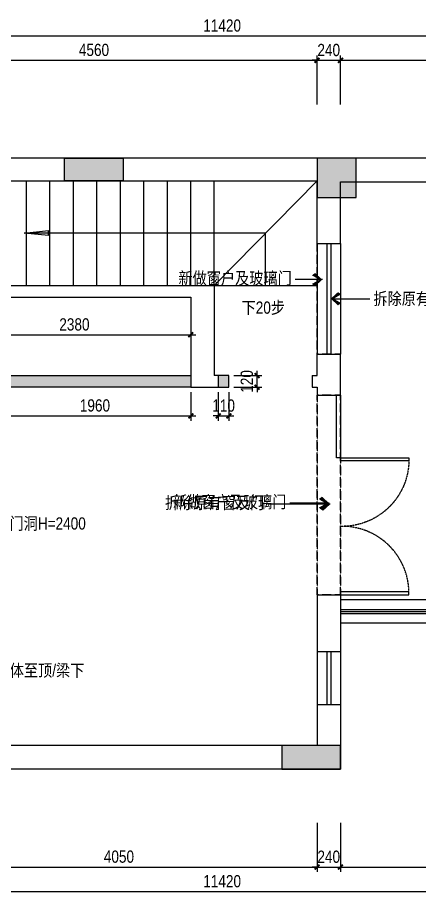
# Model space of a CAD drawing. Extents: x 160245 to 405305, y -111140 to 232735.
# Drawn here: x 396203 to 400312, y 75694 to 84670 of the extents above; entities that cross this region are included whole.
import ezdxf

# ---------------------------------------------------------------- set-up
doc = ezdxf.new("R2010")
doc.units = 0
doc.header["$LTSCALE"] = 10
doc.header["$MEASUREMENT"] = 0
doc.linetypes.add('DASH', pattern=[0.35, 0.25, -0.1])
doc.layers.get('Defpoints').update_dxf_attribs({"color": 229})
for name, color, linetype in [('Door 门', 107, 'Continuous'), ('P-N wall 新建隔墙', 241, 'Continuous'), ('P-N wall 新建隔墙2', 241, 'Continuous'), ('P-O wall 原始墙体', 245, 'Continuous'), ('P-O wall 拆除墙体', 245, 'Continuous'), ('P-o 原建筑尺寸', 8, 'Continuous'), ('P-Stair 楼梯（原建筑设备）', 159, 'Continuous'), ('P-window 窗', 107, 'Continuous')]:
    doc.layers.add(name, color=color, linetype=linetype)
doc.styles.add('PDC DIM', font='PMingLiU-ExtB.ttf', dxfattribs={"width": 0.85})
doc.dimstyles.new('PDC-A2', dxfattribs={"dimscale": 0, "dimtxt": 2.5, "dimasz": 1, "dimexe": 1, "dimexo": 1, "dimgap": 0.7, "dimtad": 1, "dimdec": 0, "dimtxsty": 'PDC DIM', "dimblk": 'ARCHTICK', "dimcen": 1, "dimdle": 1, "dimclrd": 8, "dimclre": 8, "dimclrt": 9, "dimadec": 0, "dimazin": 0, "dimtfac": 1, "dimtdec": 0, "dimtix": 1, "dimtmove": 2, "dimatfit": 3, "dimldrblk": 'PDC A2 T R', "dimfxl": 10, "dimfxlon": 1, "dimarcsym": 0})

# ---------------------------------------------------------------- blocks, each defined once
blk = doc.blocks.new('ggf')
for p, q in [((-151815.7, -293348.9), (-151841.7, -293598.4)), ((-151789.7, -293598.4), (-151815.7, -293348.9)), ((-151789.7, -293598.4), (-151841.7, -293598.4))]:
    blk.add_line(p, q)
blk = doc.blocks.new('fffg')
blk.add_lwpolyline([(143, 670), (109, 670), (109, -130), (143, -130)], close=True)
at = {"color": 8, "linetype": 'DASH'}
blk.add_arc((123, -110), 780, 88.5421, 181.4579, dxfattribs=at)
blk = doc.blocks.new('_ArchTick')
at = {"color": 0, "linetype": 'ByBlock', "const_width": 0.4}
blk.add_lwpolyline([(-0.5, -0.5), (0.5, 0.5)], dxfattribs=at)
blk = doc.blocks.new('*D1601')
at = {"layer": 'Defpoints', "color": 0}
for p in [(403764.6, 84233.6), (399504.6, 83733.6), (403764.6, 83733.6)]:
    blk.add_point(p, dxfattribs=at)
at = {"layer": 'P-o 原建筑尺寸', "color": 8, "lineweight": -2}
for p, q in [((399454.6, 84233.6), (403814.6, 84233.6)), ((399504.6, 83783.6), (399504.6, 84283.6)), ((403764.6, 83783.6), (403764.6, 84283.6))]:
    blk.add_line(p, q, dxfattribs=at)
at = {"layer": 'P-o 原建筑尺寸', "color": 8, "lineweight": -2, "xscale": 50, "yscale": 50, "zscale": 50, "rotation": 180}
blk.add_blockref('_ArchTick', (399504.6, 84233.6), dxfattribs=at)
at = {"layer": 'P-o 原建筑尺寸', "color": 8, "lineweight": -2, "xscale": 50, "yscale": 50, "zscale": 50}
blk.add_blockref('_ArchTick', (403764.6, 84233.6), dxfattribs=at)
at = {"layer": 'P-o 原建筑尺寸', "color": 9, "insert": (401634.6, 84339), "char_height": 125, "attachment_point": 5, "style": 'PDC DIM'}
blk.add_mtext('4260', dxfattribs=at)
blk = doc.blocks.new('PDC A2 T R')
at = {"color": 0, "linetype": 'ByBlock'}
blk.add_line((0, 0), (-2, 0), dxfattribs=at)
for points in [[(-2.15, 0.89), (-1.49, 1.35), (-0.6, 0), (0, 0)], [(-2.15, -0.89), (-1.49, -1.35), (-0.6, 0), (0, 0)]]:
    blk.add_solid(points, dxfattribs=at)
blk = doc.blocks.new('*D1603')
at = {"layer": 'Defpoints', "color": 0}
for p in [(404004.6, 84483.6), (392584.6, 83733.6), (404004.6, 83733.6)]:
    blk.add_point(p, dxfattribs=at)
at = {"layer": 'P-o 原建筑尺寸', "color": 8, "lineweight": -2}
for p, q in [((392534.6, 84483.6), (404054.6, 84483.6)), ((392584.6, 83983.6), (392584.6, 84533.6)), ((404004.6, 83983.6), (404004.6, 84533.6))]:
    blk.add_line(p, q, dxfattribs=at)
at = {"layer": 'P-o 原建筑尺寸', "color": 8, "lineweight": -2, "xscale": 50, "yscale": 50, "zscale": 50, "rotation": 180}
blk.add_blockref('_ArchTick', (392584.6, 84483.6), dxfattribs=at)
at = {"layer": 'P-o 原建筑尺寸', "color": 8, "lineweight": -2, "xscale": 50, "yscale": 50, "zscale": 50}
blk.add_blockref('_ArchTick', (404004.6, 84483.6), dxfattribs=at)
at = {"layer": 'P-o 原建筑尺寸', "color": 9, "insert": (398294.6, 84588.2), "char_height": 125, "attachment_point": 5, "style": 'PDC DIM'}
blk.add_mtext('11420', dxfattribs=at)
blk = doc.blocks.new('*D1611')
at = {"layer": 'Defpoints', "color": 0}
for p in [(395214.6, 76493.6), (399264.6, 76493.6), (399264.6, 75993.6)]:
    blk.add_point(p, dxfattribs=at)
at = {"layer": 'P-o 原建筑尺寸', "color": 8, "lineweight": -2}
for p, q in [((395214.6, 76443.6), (395214.6, 75943.6)), ((399264.6, 76443.6), (399264.6, 75943.6)), ((395164.6, 75993.6), (399314.6, 75993.6))]:
    blk.add_line(p, q, dxfattribs=at)
at = {"layer": 'P-o 原建筑尺寸', "color": 8, "lineweight": -2, "xscale": 50, "yscale": 50, "zscale": 50, "rotation": 180}
blk.add_blockref('_ArchTick', (395214.6, 75993.6), dxfattribs=at)
at = {"layer": 'P-o 原建筑尺寸', "color": 8, "lineweight": -2, "xscale": 50, "yscale": 50, "zscale": 50}
blk.add_blockref('_ArchTick', (399264.6, 75993.6), dxfattribs=at)
at = {"layer": 'P-o 原建筑尺寸', "color": 9, "insert": (397239.6, 76099.3), "char_height": 125, "attachment_point": 5, "style": 'PDC DIM'}
blk.add_mtext('4050', dxfattribs=at)
blk = doc.blocks.new('*D1612')
at = {"layer": 'Defpoints', "color": 0}
for p in [(399264.6, 76493.6), (399504.6, 76493.6), (399504.6, 75993.6)]:
    blk.add_point(p, dxfattribs=at)
at = {"layer": 'P-o 原建筑尺寸', "color": 8, "lineweight": -2}
for p, q in [((399264.6, 76443.6), (399264.6, 75943.6)), ((399504.6, 76443.6), (399504.6, 75943.6)), ((399264.6, 75993.6), (399214.6, 75993.6)), ((399264.6, 75993.6), (399504.6, 75993.6)), ((399504.6, 75993.6), (399554.6, 75993.6))]:
    blk.add_line(p, q, dxfattribs=at)
at = {"layer": 'P-o 原建筑尺寸', "color": 8, "lineweight": -2, "xscale": 50, "yscale": 50, "zscale": 50}
blk.add_blockref('_ArchTick', (399264.6, 75993.6), dxfattribs=at)
at = {"layer": 'P-o 原建筑尺寸', "color": 8, "lineweight": -2, "xscale": 50, "yscale": 50, "zscale": 50, "rotation": 180}
blk.add_blockref('_ArchTick', (399504.6, 75993.6), dxfattribs=at)
at = {"layer": 'P-o 原建筑尺寸', "color": 9, "insert": (399384.6, 76098.2), "char_height": 125, "attachment_point": 5, "style": 'PDC DIM'}
blk.add_mtext('240', dxfattribs=at)
blk = doc.blocks.new('*D1613')
at = {"layer": 'Defpoints', "color": 0}
for p in [(399504.6, 76493.6), (403764.6, 76493.6), (403764.6, 75993.6)]:
    blk.add_point(p, dxfattribs=at)
at = {"layer": 'P-o 原建筑尺寸', "color": 8, "lineweight": -2}
for p, q in [((399504.6, 76443.6), (399504.6, 75943.6)), ((403764.6, 76443.6), (403764.6, 75943.6)), ((399454.6, 75993.6), (403814.6, 75993.6))]:
    blk.add_line(p, q, dxfattribs=at)
at = {"layer": 'P-o 原建筑尺寸', "color": 8, "lineweight": -2, "xscale": 50, "yscale": 50, "zscale": 50, "rotation": 180}
blk.add_blockref('_ArchTick', (399504.6, 75993.6), dxfattribs=at)
at = {"layer": 'P-o 原建筑尺寸', "color": 8, "lineweight": -2, "xscale": 50, "yscale": 50, "zscale": 50}
blk.add_blockref('_ArchTick', (403764.6, 75993.6), dxfattribs=at)
at = {"layer": 'P-o 原建筑尺寸', "color": 9, "insert": (401634.6, 76099), "char_height": 125, "attachment_point": 5, "style": 'PDC DIM'}
blk.add_mtext('4260', dxfattribs=at)
blk = doc.blocks.new('*D1615')
at = {"layer": 'Defpoints', "color": 0}
for p in [(392584.6, 76493.6), (404004.6, 76418.6), (404004.6, 75743.6)]:
    blk.add_point(p, dxfattribs=at)
at = {"layer": 'P-o 原建筑尺寸', "color": 8, "lineweight": -2}
for p, q in [((392584.6, 76243.6), (392584.6, 75693.6)), ((404004.6, 76243.6), (404004.6, 75693.6)), ((392534.6, 75743.6), (404054.6, 75743.6))]:
    blk.add_line(p, q, dxfattribs=at)
at = {"layer": 'P-o 原建筑尺寸', "color": 8, "lineweight": -2, "xscale": 50, "yscale": 50, "zscale": 50, "rotation": 180}
blk.add_blockref('_ArchTick', (392584.6, 75743.6), dxfattribs=at)
at = {"layer": 'P-o 原建筑尺寸', "color": 8, "lineweight": -2, "xscale": 50, "yscale": 50, "zscale": 50}
blk.add_blockref('_ArchTick', (404004.6, 75743.6), dxfattribs=at)
at = {"layer": 'P-o 原建筑尺寸', "color": 9, "insert": (398294.6, 75848.2), "char_height": 125, "attachment_point": 5, "style": 'PDC DIM'}
blk.add_mtext('11420', dxfattribs=at)
blk = doc.blocks.new('*D1618')
at = {"layer": 'Defpoints', "color": 0}
for p in [(399264.6, 84233.6), (394704.6, 83733.6), (399264.6, 83733.6)]:
    blk.add_point(p, dxfattribs=at)
at = {"layer": 'P-o 原建筑尺寸', "color": 8, "lineweight": -2}
for p, q in [((394654.6, 84233.6), (399314.6, 84233.6)), ((394704.6, 83783.6), (394704.6, 84283.6)), ((399264.6, 83783.6), (399264.6, 84283.6))]:
    blk.add_line(p, q, dxfattribs=at)
at = {"layer": 'P-o 原建筑尺寸', "color": 8, "lineweight": -2, "xscale": 50, "yscale": 50, "zscale": 50, "rotation": 180}
blk.add_blockref('_ArchTick', (394704.6, 84233.6), dxfattribs=at)
at = {"layer": 'P-o 原建筑尺寸', "color": 8, "lineweight": -2, "xscale": 50, "yscale": 50, "zscale": 50}
blk.add_blockref('_ArchTick', (399264.6, 84233.6), dxfattribs=at)
at = {"layer": 'P-o 原建筑尺寸', "color": 9, "insert": (396984.6, 84339.3), "char_height": 125, "attachment_point": 5, "style": 'PDC DIM'}
blk.add_mtext('4560', dxfattribs=at)
blk = doc.blocks.new('*D1619')
at = {"layer": 'Defpoints', "color": 0}
for p in [(399504.6, 84233.6), (399264.6, 83733.6), (399504.6, 83733.6)]:
    blk.add_point(p, dxfattribs=at)
at = {"layer": 'P-o 原建筑尺寸', "color": 8, "lineweight": -2}
for p, q in [((399264.6, 84233.6), (399214.6, 84233.6)), ((399264.6, 83783.6), (399264.6, 84283.6)), ((399264.6, 84233.6), (399504.6, 84233.6)), ((399504.6, 83783.6), (399504.6, 84283.6)), ((399504.6, 84233.6), (399554.6, 84233.6))]:
    blk.add_line(p, q, dxfattribs=at)
at = {"layer": 'P-o 原建筑尺寸', "color": 8, "lineweight": -2, "xscale": 50, "yscale": 50, "zscale": 50}
blk.add_blockref('_ArchTick', (399264.6, 84233.6), dxfattribs=at)
at = {"layer": 'P-o 原建筑尺寸', "color": 8, "lineweight": -2, "xscale": 50, "yscale": 50, "zscale": 50, "rotation": 180}
blk.add_blockref('_ArchTick', (399504.6, 84233.6), dxfattribs=at)
at = {"layer": 'P-o 原建筑尺寸', "color": 9, "insert": (399384.6, 84338.2), "char_height": 125, "attachment_point": 5, "style": 'PDC DIM'}
blk.add_mtext('240', dxfattribs=at)
blk = doc.blocks.new('*D1669')
at = {"layer": 'Defpoints', "color": 0}
for p in [(395594.6, 81813.6), (397974.6, 81813.6), (397974.6, 81430.8)]:
    blk.add_point(p, dxfattribs=at)
at = {"layer": 'P-O wall 拆除墙体', "color": 8, "lineweight": -2}
for p, q in [((395594.6, 81763.6), (395594.6, 81380.8)), ((397974.6, 81763.6), (397974.6, 81380.8)), ((395544.6, 81430.8), (398024.6, 81430.8))]:
    blk.add_line(p, q, dxfattribs=at)
at = {"layer": 'P-O wall 拆除墙体', "color": 8, "lineweight": -2, "xscale": 49.99999732048979, "yscale": 49.99999732048979, "zscale": 49.99999732048979, "rotation": 180}
blk.add_blockref('_ArchTick', (395594.6, 81430.8), dxfattribs=at)
at = {"layer": 'P-O wall 拆除墙体', "color": 8, "lineweight": -2, "xscale": 49.99999732048979, "yscale": 49.99999732048979, "zscale": 49.99999732048979}
blk.add_blockref('_ArchTick', (397974.6, 81430.8), dxfattribs=at)
at = {"layer": 'P-O wall 拆除墙体', "color": 9, "insert": (396784.6, 81535.4), "char_height": 125, "attachment_point": 5, "style": 'PDC DIM'}
blk.add_mtext('2380', dxfattribs=at)
blk = doc.blocks.new('*D1748')
at = {"layer": 'Defpoints', "color": 0}
for p in [(396014.3, 80893.6), (397974.6, 80893.6), (397974.6, 80601.6)]:
    blk.add_point(p, dxfattribs=at)
at = {"layer": 'P-N wall 新建隔墙2', "color": 8, "lineweight": -2}
for p, q in [((396014.3, 80843.6), (396014.3, 80551.6)), ((397974.6, 80843.6), (397974.6, 80551.6)), ((395964.3, 80601.6), (398024.6, 80601.6))]:
    blk.add_line(p, q, dxfattribs=at)
at = {"layer": 'P-N wall 新建隔墙2', "color": 8, "lineweight": -2, "xscale": 49.99999732048979, "yscale": 49.99999732048979, "zscale": 49.99999732048979, "rotation": 180}
blk.add_blockref('_ArchTick', (396014.3, 80601.6), dxfattribs=at)
at = {"layer": 'P-N wall 新建隔墙2', "color": 8, "lineweight": -2, "xscale": 49.99999732048979, "yscale": 49.99999732048979, "zscale": 49.99999732048979}
blk.add_blockref('_ArchTick', (397974.6, 80601.6), dxfattribs=at)
at = {"layer": 'P-N wall 新建隔墙2', "color": 9, "insert": (396994.5, 80707.8), "char_height": 125, "attachment_point": 5, "style": 'PDC DIM'}
blk.add_mtext('1960', dxfattribs=at)
blk = doc.blocks.new('*D1751')
at = {"layer": 'Defpoints', "color": 0}
for p in [(398254.6, 80893.6), (398364.6, 80893.6), (398364.6, 80601.6)]:
    blk.add_point(p, dxfattribs=at)
at = {"layer": 'P-N wall 新建隔墙2', "color": 8, "lineweight": -2}
for p, q in [((398254.6, 80843.6), (398254.6, 80551.6)), ((398364.6, 80843.6), (398364.6, 80551.6)), ((398254.6, 80601.6), (398204.6, 80601.6)), ((398254.6, 80601.6), (398364.6, 80601.6)), ((398364.6, 80601.6), (398414.6, 80601.6))]:
    blk.add_line(p, q, dxfattribs=at)
at = {"layer": 'P-N wall 新建隔墙2', "color": 8, "lineweight": -2, "xscale": 49.99999732048979, "yscale": 49.99999732048979, "zscale": 49.99999732048979}
blk.add_blockref('_ArchTick', (398254.6, 80601.6), dxfattribs=at)
at = {"layer": 'P-N wall 新建隔墙2', "color": 8, "lineweight": -2, "xscale": 49.99999732048979, "yscale": 49.99999732048979, "zscale": 49.99999732048979, "rotation": 180}
blk.add_blockref('_ArchTick', (398364.6, 80601.6), dxfattribs=at)
at = {"layer": 'P-N wall 新建隔墙2', "color": 9, "insert": (398309.6, 80706.2), "char_height": 125, "attachment_point": 5, "style": 'PDC DIM'}
blk.add_mtext('110', dxfattribs=at)
blk = doc.blocks.new('*D1752')
at = {"layer": 'Defpoints', "color": 0}
for p in [(398364.6, 81013.6), (398652, 81013.6), (398364.6, 80893.6)]:
    blk.add_point(p, dxfattribs=at)
at = {"layer": 'P-N wall 新建隔墙2', "color": 8, "lineweight": -2}
for p, q in [((398652, 81013.6), (398652, 81063.6)), ((398414.6, 81013.6), (398702, 81013.6)), ((398652, 80893.6), (398652, 81013.6)), ((398414.6, 80893.6), (398702, 80893.6)), ((398652, 80893.6), (398652, 80843.6))]:
    blk.add_line(p, q, dxfattribs=at)
at = {"layer": 'P-N wall 新建隔墙2', "color": 8, "lineweight": -2, "xscale": 49.99999732048979, "yscale": 49.99999732048979, "zscale": 49.99999732048979}
for p, rotation in [((398652, 81013.6), 270), ((398652, 80893.6), 90)]:
    blk.add_blockref('_ArchTick', p, dxfattribs=dict(at, rotation=rotation))
at = {"layer": 'P-N wall 新建隔墙2', "color": 9, "insert": (398547.4, 80953.6), "char_height": 125, "attachment_point": 5, "rotation": 90, "style": 'PDC DIM'}
blk.add_mtext('120', dxfattribs=at)

msp = doc.modelspace()

# ---------------------------------------------------------------- hatches: boundary and pattern name
at = {"layer": 'P-N wall 新建隔墙'}
h = msp.add_hatch(dxfattribs=at)
h.set_pattern_fill('AR-B816', color=250, scale=5)
h.set_pattern_definition([(0, (9438.613, 385738.773), (0, 40), []), (90, (9438.613, 385738.773), (-40, 40), [40, -40])])
h.paths.add_polyline_path([(394544.6, 79943.6), (394544.7, 80063.6), (395094.6, 80063.6), (395094.6, 81773.6), (394594.6, 81773.6), (394594.6, 81853.6), (395514.6, 81853.6), (395514.6, 83003.6), (395594.6, 83003.6), (395594.6, 81773.6), (395214.6, 81773.6), (395214.6, 81013.6), (395314.6, 81013.6), (395314.6, 80893.6), (395214.6, 80893.6), (395214.6, 79893.6), (395094.6, 79893.6), (395094.6, 79943.6)])
h.paths.add_polyline_path([(397974.6, 80893.6), (396014.3, 80893.6), (396014.3, 81013.6), (397974.6, 81013.6)])
h.paths.add_polyline_path([(392824.6, 79943.6), (393794.7, 79943.6), (393794.7, 80063.6), (392824.6, 80063.6)])
h.paths.add_polyline_path([(395214.6, 79093.6), (395094.6, 79093.6), (395094.6, 77233.6), (395214.6, 77233.6)])
h.paths.add_polyline_path([(398364.6, 81013.6), (398254.6, 81013.6), (398254.6, 80893.6), (398364.6, 80893.6)])
at = {"layer": 'P-O wall 原始墙体'}
for points in [[(397284.6, 83233.6), (396684.6, 83233.6), (396684.6, 83003.6), (397284.6, 83003.6)], [(399504.6, 77233.6), (398904.6, 77233.6), (398904.6, 76993.6), (399504.6, 76993.6)]]:
    msp.add_hatch(color=256, dxfattribs=at).paths.add_polyline_path(points)
h = msp.add_hatch(color=256, dxfattribs=at)
h.paths.add_polyline_path([(399664.6, 83233.6), (399264.6, 83233.6), (399264.6, 82833.6), (399504.6, 82833.6), (399504.6, 82993.6), (399664.6, 82993.6)])
h.paths.add_polyline_path([(399664.6, 82993.6), (399504.6, 82993.6), (399504.6, 82833.6), (399664.6, 82833.6)], flags=17)

# ---------------------------------------------------------------- linework, layer by layer
at = {"layer": 'Door 门'}
msp.add_lwpolyline([(399504.6, 80173.6), (399462.9, 80173.6), (399462.9, 80813.6), (399504.6, 80813.6)], close=True, dxfattribs=at)
at = {"layer": 'P-N wall 新建隔墙2', "color": 107, "linetype": 'Continuous'}
for points in [[(399504.6, 78583.6), (403904.6, 78583.6), (403904.6, 83133.6), (401114.6, 83133.6)], [(399504.6, 78603.6), (403884.6, 78603.6), (403884.6, 83113.6), (401114.6, 83113.6)], [(399504.6, 78623.6), (403864.6, 78623.6), (403864.6, 83093.6), (401114.6, 83093.6)]]:
    msp.add_lwpolyline(points, dxfattribs=at)
at = {"layer": 'P-N wall 新建隔墙2', "linetype": 'DASH'}
for points in [[(399504.6, 81233.6), (399264.6, 81233.6), (399264.6, 82363.6), (399504.6, 82363.6)], [(399264.6, 78773.6), (399504.6, 78773.6), (399504.6, 80813.6), (399264.6, 80813.6)]]:
    msp.add_lwpolyline(points, close=True, dxfattribs=at)
at = {"layer": 'P-N wall 新建隔墙2'}
for points in [[(397974.6, 80893.6), (396014.3, 80893.6), (396014.3, 81013.6), (397974.6, 81013.6)], [(398364.6, 81013.6), (398254.6, 81013.6), (398254.6, 80893.6), (398364.6, 80893.6)]]:
    msp.add_lwpolyline(points, close=True, dxfattribs=at)
at = {"layer": 'P-O wall 原始墙体'}
for p, q in [((401114.6, 83233.6), (392584.6, 83233.6)), ((392824.6, 83003.6), (399264.6, 83003.6)), ((399264.6, 82363.6), (399264.6, 83003.6)), ((399504.6, 82363.6), (399504.6, 82993.6)), ((399504.6, 82993.6), (401114.6, 82993.6)), ((399264.6, 82363.6), (399504.6, 82363.6)), ((395594.6, 81933.6), (398214.6, 81933.6)), ((398214.6, 81933.6), (398214.6, 81013.6)), ((395594.6, 81813.6), (397974.6, 81813.6)), ((397974.6, 81813.6), (397974.6, 80893.6)), ((399264.6, 81013.6), (399264.6, 81233.6)), ((399264.6, 81233.6), (399504.6, 81233.6)), ((399504.6, 80813.6), (399504.6, 81233.6)), ((398254.6, 81013.6), (398214.6, 81013.6)), ((398254.6, 81013.6), (398254.6, 80893.6)), ((399214.6, 81013.6), (399264.6, 81013.6)), ((399214.6, 81013.6), (399214.6, 80893.6)), ((397974.6, 80893.6), (398254.6, 80893.6)), ((399214.6, 80893.6), (399264.6, 80893.6)), ((399264.6, 80893.6), (399264.6, 80813.6)), ((399264.6, 80813.6), (399504.6, 80813.6)), ((399264.6, 78773.6), (399504.6, 78773.6)), ((399264.6, 78773.6), (399264.6, 78193.6)), ((399504.6, 78773.6), (399504.6, 78193.6)), ((399264.6, 78193.6), (399504.6, 78193.6)), ((399264.6, 77653.6), (399504.6, 77653.6)), ((399264.6, 77653.6), (399264.6, 77233.6)), ((399504.6, 77653.6), (399504.6, 76993.6)), ((399264.6, 77233.6), (392824.6, 77233.6)), ((399504.6, 76993.6), (392584.6, 76993.6))]:
    msp.add_line(p, q, dxfattribs=at)
for points in [[(396684.6, 83233.6), (397284.6, 83233.6), (397284.6, 83003.6), (396684.6, 83003.6)], [(399264.6, 82833.6), (399664.6, 82833.6), (399664.6, 83233.6), (399264.6, 83233.6)], [(398904.6, 77233.6), (398904.6, 76993.6), (399504.6, 76993.6), (399504.6, 77233.6)]]:
    msp.add_lwpolyline(points, close=True, dxfattribs=at)
at = {"layer": 'P-O wall 拆除墙体', "linetype": 'DASH'}
for points in [[(399504.6, 81233.6), (399264.6, 81233.6), (399264.6, 82363.6), (399504.6, 82363.6)], [(399264.6, 80813.6), (399504.6, 80813.6), (399504.6, 78773.6), (399264.6, 78773.6)]]:
    msp.add_lwpolyline(points, close=True, dxfattribs=at)
at = {"layer": 'P-Stair 楼梯（原建筑设备）'}
for p, q in [((396294.6, 81933.6), (396294.6, 83003.6)), ((396534.6, 81933.6), (396534.6, 83003.6)), ((396774.6, 81933.6), (396774.6, 83003.6)), ((397014.6, 81933.6), (397014.6, 83003.6)), ((397254.6, 81933.6), (397254.6, 83003.6)), ((397494.6, 81933.6), (397494.6, 83003.6)), ((397734.6, 81933.6), (397734.6, 83003.6)), ((397974.6, 81933.6), (397974.6, 83003.6)), ((398214.6, 81933.6), (399264.6, 83003.6)), ((398214.6, 81933.6), (398214.6, 83003.6)), ((398214.6, 81933.6), (399264.6, 81933.6))]:
    msp.add_line(p, q, dxfattribs=at)
at = {"layer": 'P-Stair 楼梯（原建筑设备）', "linetype": 'Continuous'}
for p, q in [((403764.6, 78723.6), (399504.6, 78723.6)), ((404004.6, 78483.6), (399504.6, 78483.6))]:
    msp.add_line(p, q, dxfattribs=at)
at = {"layer": 'P-Stair 楼梯（原建筑设备）'}
msp.add_lwpolyline([(398739.6, 81933.6), (398739.6, 82468.6), (396271.6, 82468.6)], dxfattribs=at)
at = {"layer": 'P-window 窗'}
for p, q in [((399264.6, 82363.6), (399264.6, 81233.6)), ((399364.6, 82363.6), (399364.6, 81233.6)), ((399404.6, 82363.6), (399404.6, 81233.6)), ((399504.6, 82363.6), (399504.6, 81233.6)), ((399264.6, 78193.6), (399264.6, 77653.6)), ((399364.6, 78193.6), (399364.6, 77653.6)), ((399404.6, 78193.6), (399404.6, 77653.6)), ((399504.6, 78193.6), (399504.6, 77653.6))]:
    msp.add_line(p, q, dxfattribs=at)

# ---------------------------------------------------------------- block references
at = {"layer": 'Door 门', "yscale": 0.875, "zscale": 0.875, "rotation": 270}
for p, xscale in [((399618.4, 80048.4), -0.875), ((399618.4, 78898.8), 0.875)]:
    msp.add_blockref('fffg', p, dxfattribs=dict(at, xscale=xscale))
at = {"layer": 'P-Stair 楼梯（原建筑设备）', "xscale": -1, "rotation": 90}
msp.add_blockref('ggf', (102922.7, -69347.1), dxfattribs=at)

# ---------------------------------------------------------------- texts
at = {"layer": 'P-N wall 新建隔墙2', "color": 9, "char_height": 125, "style": 'PDC DIM'}
for s, insert, attachment_point in [('新做窗户及玻璃门', (399006.9, 81930.8), 9), ('新做窗户及玻璃门', (398951.3, 79646.3), 9), ('预留门洞H=2400', (395830.6, 79565.6), 1), ('新建墙体至顶/梁下', (395688.6, 78064.2), 1)]:
    msp.add_mtext(s, dxfattribs=dict(at, insert=insert, attachment_point=attachment_point))
at = {"layer": 'P-O wall 拆除墙体', "color": 9, "char_height": 125, "style": 'PDC DIM'}
for s, insert, attachment_point in [('拆除原有窗', (399840.3, 81861.1), 1), ('拆除原有窗及门', (398724.2, 79636.9), 9)]:
    msp.add_mtext(s, dxfattribs=dict(at, insert=insert, attachment_point=attachment_point))
at = {"layer": 'P-Stair 楼梯（原建筑设备）', "insert": (398493.5, 81631.8), "char_height": 125, "width": 1231.747, "attachment_point": 7, "style": 'PDC DIM'}
msp.add_mtext('下20步', dxfattribs=at)

# ---------------------------------------------------------------- dimensions: what is measured, and where the dimension line sits
at = {"layer": 'P-N wall 新建隔墙2'}
dim = msp.add_linear_dim(base=(398652, 81013.6), p1=(398364.6, 80893.6), p2=(398364.6, 81013.6), angle=90, dimstyle='PDC-A2', override={"dimscale": 49.999997}, dxfattribs=at)
dim.commit()
dim.dimension.update_dxf_attribs({"geometry": '*D1752', "text_midpoint": (398547.4, 80953.6)})
for base, p1, p2, picture, middle in [((397974.6, 80601.6), (396014.3, 80893.6), (397974.6, 80893.6), '*D1748', (396994.5, 80707.8)), ((398364.6, 80601.6), (398254.6, 80893.6), (398364.6, 80893.6), '*D1751', (398309.6, 80706.2))]:
    dim = msp.add_linear_dim(base=base, p1=p1, p2=p2, dimstyle='PDC-A2', override={"dimscale": 49.999997}, dxfattribs=at)
    dim.commit()
    dim.dimension.update_dxf_attribs({"geometry": picture, "text_midpoint": middle})
at = {"layer": 'P-O wall 拆除墙体'}
dim = msp.add_linear_dim(base=(397974.6, 81430.8), p1=(395594.6, 81813.6), p2=(397974.6, 81813.6), dimstyle='PDC-A2', override={"dimscale": 49.999997}, dxfattribs=at)
dim.commit()
dim.dimension.update_dxf_attribs({"geometry": '*D1669', "text_midpoint": (396784.6, 81535.4)})
at = {"layer": 'P-o 原建筑尺寸'}
for base, p1, p2, picture, middle in [((404004.6, 84483.6), (392584.6, 83733.6), (404004.6, 83733.6), '*D1603', (398294.6, 84588.2)), ((399264.6, 84233.6), (394704.6, 83733.6), (399264.6, 83733.6), '*D1618', (396984.6, 84339.3)), ((399504.6, 84233.6), (399264.6, 83733.6), (399504.6, 83733.6), '*D1619', (399384.6, 84338.2)), ((403764.6, 84233.6), (399504.6, 83733.6), (403764.6, 83733.6), '*D1601', (401634.6, 84339)), ((404004.6, 75743.6), (392584.6, 76493.6), (404004.6, 76418.6), '*D1615', (398294.6, 75848.2)), ((399264.6, 75993.6), (395214.6, 76493.6), (399264.6, 76493.6), '*D1611', (397239.6, 76099.3)), ((399504.6, 75993.6), (399264.6, 76493.6), (399504.6, 76493.6), '*D1612', (399384.6, 76098.2)), ((403764.6, 75993.6), (399504.6, 76493.6), (403764.6, 76493.6), '*D1613', (401634.6, 76099))]:
    dim = msp.add_linear_dim(base=base, p1=p1, p2=p2, dimstyle='PDC-A2', override={"dimscale": 50}, dxfattribs=at)
    dim.commit()
    dim.dimension.update_dxf_attribs({"geometry": picture, "text_midpoint": middle})

# ---------------------------------------------------------------- leaders
at = {"layer": 'P-N wall 新建隔墙2', "annotation_type": 0, "has_hookline": 1, "hookline_direction": 1}
for points in [[(399319.4, 81993.3), (399041.9, 81993.3)], [(399390.3, 79708.8), (398986.3, 79708.8)]]:
    msp.add_leader(points, dimstyle='PDC-A2', override={"dimscale": 49.999997, "dimtad": 0}, dxfattribs=at)
at = {"layer": 'P-O wall 拆除墙体', "annotation_type": 0, "has_hookline": 1}
for points, hookline_direction in [([(399404.6, 81798.6), (399805.3, 81798.6)], 0), ([(399400.4, 79699.4), (398759.2, 79699.4)], 1)]:
    msp.add_leader(points, dimstyle='PDC-A2', override={"dimscale": 49.999997, "dimtad": 0}, dxfattribs=dict(at, hookline_direction=hookline_direction))

doc.saveas('drawing.dxf')
